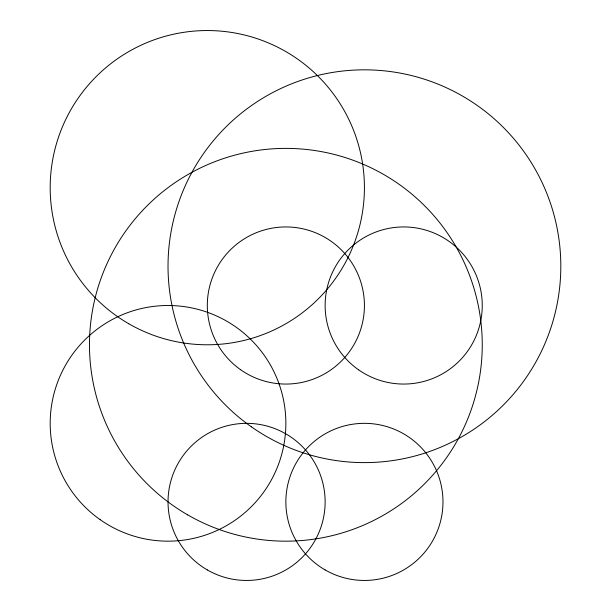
<?xml version="1.0" encoding="UTF-8"?>
<svg xmlns="http://www.w3.org/2000/svg" width="611" height="611" viewBox="0 0 611 611"><rect width="100%" height="100%" fill="white"/><g stroke="black" fill="none" stroke-linecap="round" stroke-linejoin="round"><path stroke-width="0.92" d="M251.335 426.791A196.391 196.391 0 0 0 560.02 283.871A196.391 196.391 0 0 0 281.9 88.007A196.391 196.391 0 0 0 251.335 426.791M325.136 569.926A78.559 78.559 0 0 0 442.975 501.891A78.559 78.559 0 0 0 325.136 433.863A78.559 78.559 0 0 0 325.136 569.926M240.627 369.731A78.559 78.559 0 0 0 364.103 312.557A78.559 78.559 0 0 0 252.855 234.212A78.559 78.559 0 0 0 240.627 369.731M128.745 323.731A157.111 157.111 0 0 0 364.416 187.661A157.111 157.111 0 0 0 128.745 51.599A157.111 157.111 0 0 0 128.745 323.731M187.661 514.859A196.391 196.391 0 0 0 482.255 344.78A196.391 196.391 0 0 0 187.661 174.7A196.391 196.391 0 0 0 187.661 514.859M358.466 369.731A78.559 78.559 0 0 0 481.934 312.557A78.559 78.559 0 0 0 370.686 234.212A78.559 78.559 0 0 0 358.466 369.731M207.305 569.926A78.559 78.559 0 0 0 325.136 501.891A78.559 78.559 0 0 0 207.305 433.863A78.559 78.559 0 0 0 207.305 569.926M100.173 519.678A117.839 117.839 0 0 0 285.383 433.925A117.839 117.839 0 0 0 118.519 316.406A117.839 117.839 0 0 0 100.173 519.678"/></g></svg>
